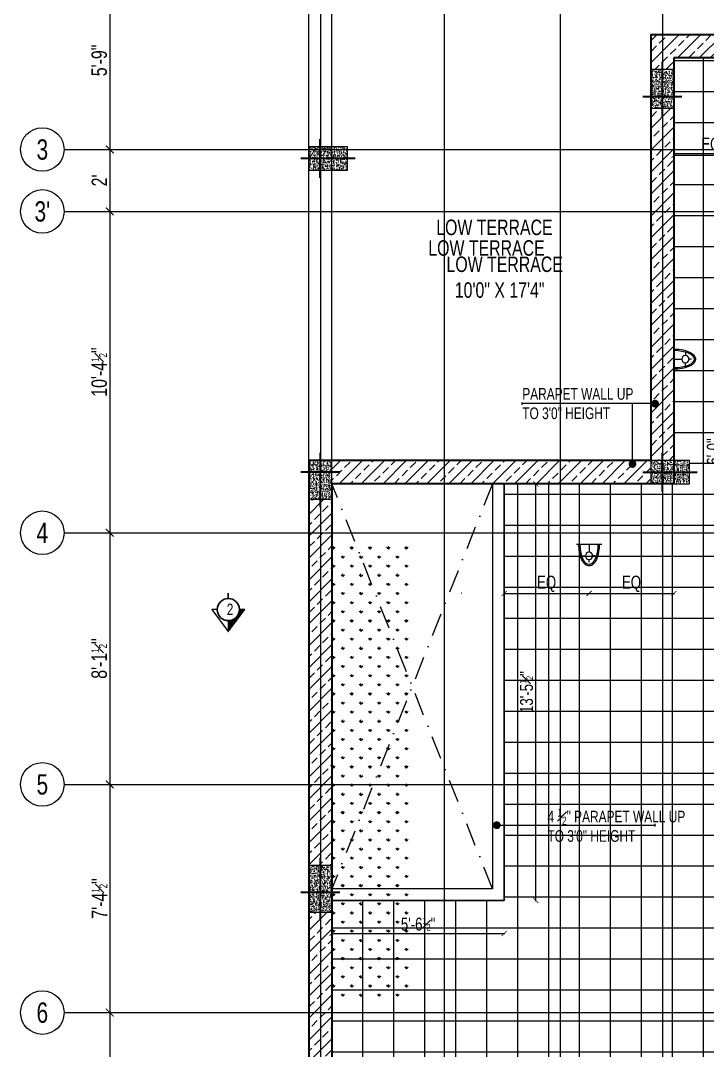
# Model space of a CAD drawing. Header units: inches. Extents: x 3365147 to 3374664, y 1380917 to 1384908.
# Drawn here: x 3371590.1 to 3371856.3, y 1381661.7 to 1382060.6 of the extents above; entities that cross this region are included whole.
import ezdxf
from ezdxf.enums import TextEntityAlignment as Align

# ---------------------------------------------------------------- set-up
doc = ezdxf.new("R2010")
doc.units = ezdxf.units.IN
doc.header["$LTSCALE"] = 18
doc.header["$MEASUREMENT"] = 0
doc.header["$PDSIZE"] = -1
for name, pattern in [('CENTER', [50.79999999999998, 31.75, -6.349999999999998, 6.349999999999998, -6.349999999999998]), ('CONTINOUS', [0]), ('DASHDOT', [1, 0.5, -0.25, 0, -0.25])]:
    doc.linetypes.add(name, pattern=pattern)
for name, color, linetype, lineweight in [('COLUMN-00 _BC', 1, 'Continuous', 20), ('COLUMN-00 CENTER LINE_BC', 5, 'Continuous', 30), ('COLUMN-00 HATCH_BC', 4, 'Continuous', 9), ('COLUMN-GRID LINE DIM__BC', 3, 'Continuous', 15), ('DETAIL-SECTION ARROW HATCH_BC', 252, 'CONTINOUS', 5), ('DETAIL-SECTION ARROW_BC', 1, 'CONTINOUS', 18), ('DETAIL-SECTION-00_BC', 2, 'DASHDOT', 25), ('DIM-03_BC', 1, 'Continuous', 9), ('ELECTRICAL-DIM_BC', 20, 'Continuous', 9), ('ELECTRICAL-WALL-POINTS-00_BC', 20, 'Continuous', 20), ('ELECTRICAL-WALL-POINTS-01_BC', 136, 'Continuous', 9), ('ELECTRICAL-WALL-POINTS-02_BC', 21, 'Continuous', 5), ('GRID LINE-00_BC', 9, 'CENTER', 9), ('GRID LINE-TEXT BORDER_BC', 4, 'CONTINOUS', 15), ('GRID LINE-TEXT_BC', 2, 'CONTINOUS', 15), ('INTERIOR-FLOORING TILE-04_BC', 199, 'Continuous', 13), ('LANDSCAPE HATCH_BC', 96, 'Continuous', 5), ('ROOF-SLAB CUTOUT_BC', 4, 'DASHDOT', 9), ('SCHEME ROOM SIZE TEXT_BC', 2, 'Continuous', 18), ('SCHEME ROOM TEXT_BC', 2, 'Continuous', 25), ('TEXT-00_ROOM_BC', 232, 'Continuous', 25), ('TEXT-02 _BC', 3, 'CONTINOUS', 18), ('TEXT-02_ARROW_BC', 4, 'Continuous', 13), ('WALL-00_BC', 7, 'Continuous', 30), ('WALL-06_BC', 9, 'Continuous', 9), ('WALL-PARAPET HATCH_BC', 4, 'Continuous', 5)]:
    doc.layers.add(name, color=color, linetype=linetype, lineweight=lineweight)
doc.styles.add('BC-WALL_DIM', font='swisscl.ttf')
doc.styles.add('DIM_BC', font='swisscl.ttf')
doc.styles.add('WD Room text', font='swisscl.ttf')
doc.dimstyles.new('BC-WALL_DIM-02', dxfattribs={"dimtxt": 4, "dimasz": 2, "dimexe": 4.5, "dimexo": 0, "dimgap": 1, "dimtad": 1, "dimdec": 4, "dimzin": 3, "dimdsep": 46, "dimlunit": 4, "dimtxsty": 'BC-WALL_DIM', "dimblk": 'ARCHTICK', "dimcen": 0.0625, "dimdle": 0.25, "dimse1": 1, "dimse2": 1, "dimclrd": 7, "dimclre": 4, "dimclrt": 256, "dimadec": 0, "dimazin": 0, "dimtfac": 0.5, "dimtdec": 4, "dimtix": 1, "dimtofl": 0, "dimtmove": 2, "dimatfit": 2, "dimfxl": 0, "dimfrac": 1, "dimtolj": 1, "dimtzin": 1, "dimlwd": -1, "dimarcsym": 0})
doc.dimstyles.new('DIM_BC', dxfattribs={"dimtxt": 4, "dimasz": 2, "dimexe": 4.5, "dimexo": 0, "dimgap": 1, "dimtad": 1, "dimdec": 4, "dimzin": 3, "dimdsep": 46, "dimlunit": 4, "dimtxsty": 'DIM_BC', "dimblk": 'ARCHTICK', "dimcen": 0.0625, "dimdle": 0.25, "dimse1": 1, "dimse2": 1, "dimclrd": 7, "dimclre": 4, "dimclrt": 256, "dimadec": 0, "dimazin": 0, "dimtfac": 0.5, "dimtdec": 4, "dimtix": 1, "dimtofl": 0, "dimtmove": 2, "dimatfit": 2, "dimfxl": 0, "dimfrac": 1, "dimtolj": 1, "dimtzin": 1, "dimlwd": -1, "dimarcsym": 0})
doc.dimstyles.new('WALL DIM-02_BC', dxfattribs={"dimtxt": 4, "dimasz": 2, "dimexe": 4.5, "dimexo": 0, "dimgap": 1, "dimtad": 1, "dimdec": 1, "dimzin": 0, "dimdsep": 46, "dimlunit": 4, "dimtxsty": 'BC-WALL_DIM', "dimblk": 'ARCHTICK', "dimcen": 0.0625, "dimdle": 0.25, "dimse1": 1, "dimse2": 1, "dimclrd": 7, "dimclre": 4, "dimclrt": 256, "dimadec": 0, "dimazin": 0, "dimtfac": 0.5, "dimtdec": 1, "dimtix": 1, "dimtofl": 0, "dimtmove": 2, "dimatfit": 2, "dimfxl": 0, "dimfrac": 1, "dimtolj": 1, "dimtzin": 1, "dimlwd": -1, "dimarcsym": 0})
pattern_1 = [(45, (0, 0), (-4.242640687119286, 4.242640687119286), []), (45, (4.24264068, 0), (-4.242640687119286, 4.242640687119286), [3, -1.5])]

# ---------------------------------------------------------------- blocks, each defined once
blk = doc.blocks.new('ARCHTICK')
at = {"color": 0, "const_width": 0.15}
blk.add_lwpolyline([(-0.5, -0.5), (0.5, 0.5)], dxfattribs=at)
blk = doc.blocks.new('*D1361')
at = {"layer": 'COLUMN-GRID LINE DIM__BC', "color": 7, "transparency": 16777216}
blk.add_line((3371624.654938516, 1382079.95281313), (3371624.654938516, 1382010.451190058), dxfattribs=at)
at = {"layer": 'Defpoints', "color": 0, "transparency": 16777216}
for p in [(3371644.294805391, 1382079.70281313), (3371624.654938516, 1382010.701190058), (3371644.294805391, 1382010.701190058)]:
    blk.add_point(p, dxfattribs=at)
at = {"layer": 'COLUMN-GRID LINE DIM__BC', "color": 7, "transparency": 16777216, "xscale": 3, "yscale": 3, "zscale": 3}
for p, rotation in [((3371624.654938516, 1382079.70281313), 90), ((3371624.654938516, 1382010.701190058), 270)]:
    blk.add_blockref('ARCHTICK', p, dxfattribs=dict(at, rotation=rotation))
at = {"layer": 'COLUMN-GRID LINE DIM__BC', "transparency": 16777216, "insert": (3371620.582199328, 1382045.202001593), "char_height": 6, "attachment_point": 5, "rotation": 90, "style": 'BC-WALL_DIM'}
blk.add_mtext('\\A1;5\'-9"', dxfattribs=at)
blk = doc.blocks.new('_ArchTick')
at = {"color": 0, "linetype": 'ByBlock', "const_width": 0.15}
blk.add_lwpolyline([(-0.5, -0.5), (0.5, 0.5)], dxfattribs=at)
blk = doc.blocks.new('*D1362')
at = {"layer": 'COLUMN-GRID LINE DIM__BC', "color": 7, "transparency": 16777216}
blk.add_line((3371624.654938514, 1381986.962771016), (3371624.654938514, 1381861.976398402), dxfattribs=at)
at = {"layer": 'Defpoints', "color": 0, "transparency": 16777216}
for p in [(3371644.294805391, 1381986.712771016), (3371624.654938514, 1381862.226398402), (3371644.294805391, 1381862.226398402)]:
    blk.add_point(p, dxfattribs=at)
at = {"layer": 'COLUMN-GRID LINE DIM__BC', "color": 7, "transparency": 16777216, "xscale": 3, "yscale": 3, "zscale": 3}
for p, rotation in [((3371624.654938514, 1381986.712771016), 90), ((3371624.654938514, 1381862.226398402), 270)]:
    blk.add_blockref('ARCHTICK', p, dxfattribs=dict(at, rotation=rotation))
at = {"layer": 'COLUMN-GRID LINE DIM__BC', "transparency": 16777216, "insert": (3371620.582199326, 1381924.469584707), "char_height": 6, "attachment_point": 5, "rotation": 90, "style": 'BC-WALL_DIM'}
blk.add_mtext('\\A1;10\'-4{\\H0.5x;\\S1#2;}"', dxfattribs=at)
blk = doc.blocks.new('*D1363')
at = {"layer": 'COLUMN-GRID LINE DIM__BC', "color": 7, "transparency": 16777216}
blk.add_line((3371624.654938514, 1381862.476398402), (3371624.654938514, 1381764.496628383), dxfattribs=at)
at = {"layer": 'Defpoints', "color": 0, "transparency": 16777216}
for p in [(3371644.294805391, 1381862.226398402), (3371624.654938514, 1381764.746628383), (3371644.294805391, 1381764.746628383)]:
    blk.add_point(p, dxfattribs=at)
at = {"layer": 'COLUMN-GRID LINE DIM__BC', "color": 7, "transparency": 16777216, "xscale": 3, "yscale": 3, "zscale": 3}
for p, rotation in [((3371624.654938514, 1381862.226398402), 90), ((3371624.654938514, 1381764.746628383), 270)]:
    blk.add_blockref('ARCHTICK', p, dxfattribs=dict(at, rotation=rotation))
at = {"layer": 'COLUMN-GRID LINE DIM__BC', "transparency": 16777216, "insert": (3371620.582199326, 1381813.486513391), "char_height": 6, "attachment_point": 5, "rotation": 90, "style": 'BC-WALL_DIM'}
blk.add_mtext('\\A1;8\'-1{\\H0.5x;\\S1#2;}"', dxfattribs=at)
blk = doc.blocks.new('*D1364')
at = {"layer": 'COLUMN-GRID LINE DIM__BC', "color": 7, "transparency": 16777216}
blk.add_line((3371624.654938512, 1381764.996628383), (3371624.654938512, 1381676.076190056), dxfattribs=at)
at = {"layer": 'Defpoints', "color": 0, "transparency": 16777216}
for p in [(3371654.88832574, 1381764.746628383), (3371624.654938512, 1381676.326190056), (3371654.88832574, 1381676.326190056)]:
    blk.add_point(p, dxfattribs=at)
at = {"layer": 'COLUMN-GRID LINE DIM__BC', "color": 7, "transparency": 16777216, "xscale": 3, "yscale": 3, "zscale": 3}
for p, rotation in [((3371624.654938512, 1381764.746628383), 90), ((3371624.654938512, 1381676.326190056), 270)]:
    blk.add_blockref('ARCHTICK', p, dxfattribs=dict(at, rotation=rotation))
at = {"layer": 'COLUMN-GRID LINE DIM__BC', "transparency": 16777216, "insert": (3371620.654938512, 1381720.536409219), "char_height": 6, "attachment_point": 5, "rotation": 90, "style": 'BC-WALL_DIM'}
blk.add_mtext('\\A1;7\'-4{\\H0.5x;\\S1#2;}"', dxfattribs=at)
blk = doc.blocks.new('*D1365')
at = {"layer": 'COLUMN-GRID LINE DIM__BC', "color": 7, "transparency": 16777216}
blk.add_line((3371624.654938514, 1381676.576190056), (3371624.654938514, 1381510.912605471), dxfattribs=at)
at = {"layer": 'Defpoints', "color": 0, "transparency": 16777216}
for p in [(3371654.88832574, 1381676.326190056), (3371624.654938514, 1381511.162605471), (3371654.88832574, 1381511.162605471)]:
    blk.add_point(p, dxfattribs=at)
at = {"layer": 'COLUMN-GRID LINE DIM__BC', "color": 7, "transparency": 16777216, "xscale": 3, "yscale": 3, "zscale": 3}
for p, rotation in [((3371624.654938514, 1381676.326190056), 90), ((3371624.654938514, 1381511.162605471), 270)]:
    blk.add_blockref('ARCHTICK', p, dxfattribs=dict(at, rotation=rotation))
at = {"layer": 'COLUMN-GRID LINE DIM__BC', "transparency": 16777216, "insert": (3371620.582199326, 1381593.744397762), "char_height": 6, "attachment_point": 5, "rotation": 90, "style": 'BC-WALL_DIM'}
blk.add_mtext('\\A1;13\'-9"', dxfattribs=at)
blk = doc.blocks.new('*U466')
at = {"linetype": 'CENTER', "ltscale": 0.1}
blk.add_line((1.110223024625157e-16, 0), (10.51656835569302, 0), dxfattribs=at)
at = {"linetype": 'Continuous', "const_width": 0.015}
blk.add_lwpolyline([(10.51648265753447, 5.724587470723463e-17, 1), (10.57306848771253, 5.724587470723463e-17, 1)], format="xyb", close=True, dxfattribs=at)
at = {"layer": 'GRID LINE-TEXT BORDER_BC'}
blk.add_circle((-0.2141686873997627, 0), 0.2141686873997422, dxfattribs=at)
at = {"layer": 'GRID LINE-TEXT_BC', "style": 'DIM_BC'}
blk.add_attdef('AA', text='', height=0.2, dxfattribs=at).set_placement((-0.2141686873997627, 0), align=Align.MIDDLE_CENTER)
blk = doc.blocks.new('*U461')
at = {"linetype": 'CENTER', "ltscale": 0.1}
blk.add_line((1.110223024625157e-16, 0), (10.51656835569302, 0), dxfattribs=at)
at = {"linetype": 'Continuous', "const_width": 0.015}
blk.add_lwpolyline([(10.51648265753448, 5.724587470723463e-17, 1), (10.57306848771253, 5.724587470723463e-17, 1)], format="xyb", close=True, dxfattribs=at)
at = {"layer": 'GRID LINE-TEXT BORDER_BC'}
blk.add_circle((-0.2141686873997627, 0), 0.2141686873997422, dxfattribs=at)
at = {"layer": 'GRID LINE-TEXT_BC', "style": 'DIM_BC'}
blk.add_attdef('AA', text='', height=0.2, dxfattribs=at).set_placement((-0.2141686873997627, 0), align=Align.MIDDLE_CENTER)
blk = doc.blocks.new('*U456')
at = {"linetype": 'CENTER', "ltscale": 0.1}
blk.add_line((1.110223024625157e-16, 0), (10.51656835569302, 0), dxfattribs=at)
at = {"linetype": 'Continuous', "const_width": 0.015}
blk.add_lwpolyline([(10.51648265753448, 5.724587470723463e-17, 1), (10.57306848771253, 5.724587470723463e-17, 1)], format="xyb", close=True, dxfattribs=at)
at = {"layer": 'GRID LINE-TEXT BORDER_BC'}
blk.add_circle((-0.2141686873997627, 0), 0.2141686873997422, dxfattribs=at)
at = {"layer": 'GRID LINE-TEXT_BC', "style": 'DIM_BC'}
blk.add_attdef('AA', text='', height=0.2, dxfattribs=at).set_placement((-0.2141686873997627, 0), align=Align.MIDDLE_CENTER)
blk = doc.blocks.new('*U451')
at = {"linetype": 'CENTER', "ltscale": 0.1}
blk.add_line((1.110223024625157e-16, 0), (10.51656835569302, 0), dxfattribs=at)
at = {"linetype": 'Continuous', "const_width": 0.015}
blk.add_lwpolyline([(10.51648265753448, 5.724587470723463e-17, 1), (10.57306848771253, 5.724587470723463e-17, 1)], format="xyb", close=True, dxfattribs=at)
at = {"layer": 'GRID LINE-TEXT BORDER_BC'}
blk.add_circle((-0.2141686873997627, 0), 0.2141686873997422, dxfattribs=at)
at = {"layer": 'GRID LINE-TEXT_BC', "style": 'DIM_BC'}
blk.add_attdef('AA', text='', height=0.2, dxfattribs=at).set_placement((-0.2141686873997627, 0), align=Align.MIDDLE_CENTER)
blk = doc.blocks.new('*U436')
at = {"linetype": 'CENTER', "ltscale": 0.1}
blk.add_line((1.110223024625157e-16, 0), (25.47780267974587, 0), dxfattribs=at)
at = {"layer": 'GRID LINE-TEXT_BC', "style": 'DIM_BC'}
blk.add_attdef('AA', text='', height=0.2, rotation=90.0000000000445, dxfattribs=at).set_placement((-0.2141686873997627, 0), align=Align.MIDDLE_CENTER)
blk = doc.blocks.new('*U623')
at = {"linetype": 'CENTER', "ltscale": 0.1}
blk.add_line((1.110223024625157e-16, 0), (25.47780267974587, 0), dxfattribs=at)
at = {"layer": 'GRID LINE-TEXT_BC', "style": 'DIM_BC'}
blk.add_attdef('AA', text='', height=0.2, rotation=90.0000000000445, dxfattribs=at).set_placement((-0.2141686873997627, 0), align=Align.MIDDLE_CENTER)
blk = doc.blocks.new('*U618')
at = {"linetype": 'CENTER', "ltscale": 0.1}
blk.add_line((1.110223024625157e-16, 0), (25.47780267974587, 0), dxfattribs=at)
at = {"layer": 'GRID LINE-TEXT_BC', "style": 'DIM_BC'}
blk.add_attdef('AA', text='', height=0.2, rotation=90.0000000000445, dxfattribs=at).set_placement((-0.2141686873997627, 0), align=Align.MIDDLE_CENTER)
blk = doc.blocks.new('*U613')
at = {"linetype": 'CENTER', "ltscale": 0.1}
blk.add_line((1.110223024625157e-16, 0), (25.47780267974587, 0), dxfattribs=at)
at = {"layer": 'GRID LINE-TEXT_BC', "style": 'DIM_BC'}
blk.add_attdef('AA', text='', height=0.2, rotation=90.0000000000445, dxfattribs=at).set_placement((-0.2141686873997627, 0), align=Align.MIDDLE_CENTER)
blk = doc.blocks.new('*U628')
at = {"linetype": 'CENTER', "ltscale": 0.1}
blk.add_line((1.110223024625157e-16, 0), (10.51656835569302, 0), dxfattribs=at)
at = {"linetype": 'Continuous', "const_width": 0.015}
blk.add_lwpolyline([(10.51648265753448, 5.724587470723463e-17, 1), (10.57306848771253, 5.724587470723463e-17, 1)], format="xyb", close=True, dxfattribs=at)
at = {"layer": 'GRID LINE-TEXT BORDER_BC'}
blk.add_circle((-0.2141686873997627, 0), 0.2141686873997422, dxfattribs=at)
at = {"layer": 'GRID LINE-TEXT_BC', "style": 'DIM_BC'}
blk.add_attdef('AA', text='', height=0.2, dxfattribs=at).set_placement((-0.2141686873997627, 0), align=Align.MIDDLE_CENTER)
blk = doc.blocks.new('*D1368')
at = {"layer": 'COLUMN-GRID LINE DIM__BC', "color": 7, "transparency": 16777216}
blk.add_line((3371624.65493852, 1382010.951190058), (3371624.65493852, 1381986.462771015), dxfattribs=at)
at = {"layer": 'Defpoints', "color": 0, "transparency": 16777216}
for p in [(3371655.771684153, 1382010.701190058), (3371624.65493852, 1381986.712771015), (3371655.771684153, 1381986.712771015)]:
    blk.add_point(p, dxfattribs=at)
at = {"layer": 'COLUMN-GRID LINE DIM__BC', "color": 7, "transparency": 16777216, "xscale": 3, "yscale": 3, "zscale": 3}
for p, rotation in [((3371624.65493852, 1382010.701190058), 90), ((3371624.65493852, 1381986.712771015), 270)]:
    blk.add_blockref('ARCHTICK', p, dxfattribs=dict(at, rotation=rotation))
at = {"layer": 'COLUMN-GRID LINE DIM__BC', "transparency": 16777216, "insert": (3371620.643142975, 1381998.706980536), "char_height": 6, "attachment_point": 5, "rotation": 90, "style": 'BC-WALL_DIM'}
blk.add_mtext("\\A1;2'", dxfattribs=at)
blk = doc.blocks.new('EW-COMPOUND WALL LIGHT_BC')
blk.add_line((9.112710586123285e-13, 0), (-4.529709940470639e-13, 3.023274702813069))
at = {"ltscale": 20}
blk.add_line((4.927180831857994, -2.282618538629322e-13), (-4.927180831858051, -2.273736754432321e-13), dxfattribs=at)
blk.add_circle((-5.666578317686799e-13, 4.42327470281316), 1.39999999999998)
blk.add_open_spline([(3.919422597587028, -4.934149027150708e-16), (3.919422597587028, 0.6384450161248356), (3.886240571498452, 1.276851265010431), (3.69707317533407, 3.068895585618411), (3.45808804819693, 4.178167057647556), (2.780900254802433, 6.080079498354417), (2.346086102663083, 6.873572735011075), (1.540509031184819, 7.740001427009764), (1.235011323623786, 7.977291703959489), (0.5693319713623007, 8.291135297106669), (0.20740182438945, 8.364119354598778), (-0.5091560258747351, 8.30978772698749), (-0.8580905588945245, 8.184296171254129), (-1.493464031663648, 7.782828061402194), (-1.782766559546293, 7.508424804293635), (-2.308911236789998, 6.842002567723537), (-2.54619495492778, 6.449110309078345), (-3.161279140388435, 5.160337164038982), (-3.470162470466756, 4.12922174549638), (-3.833694994223807, 2.046450713189454), (-3.919422597587028, 1.023430174657857), (-3.919422597587028, 1.480244708145212e-15)], degree=3, knots=[1.570796326794897, 1.570796326794897, 1.570796326794897, 1.570796326794897, 1.808479811528694, 1.808479811528694, 2.255914330366457, 2.255914330366457, 2.70334884920422, 2.70334884920422, 2.93898368553105, 2.93898368553105, 3.174618521857881, 3.174618521857881, 3.410253358184711, 3.410253358184711, 3.645888194511541, 3.645888194511541, 3.881523030838371, 3.881523030838371, 4.331381306817332, 4.331381306817332, 4.71238898038469, 4.71238898038469, 4.71238898038469, 4.71238898038469])
at = {"layer": 'ELECTRICAL-WALL-POINTS-01_BC'}
for p, q in [((-2.407758234271567, 4.423274702812705), (-1.400000000000544, 4.42327470281316)), ((1.77635683940025e-15, 6.831032937084274), (-4.529709940470639e-13, 5.823274702813251)), ((2.40775823427032, 4.423274702812703), (1.399999999999411, 4.423274702813158))]:
    blk.add_line(p, q, dxfattribs=at)
at = {"layer": 'ELECTRICAL-WALL-POINTS-02_BC'}
blk.add_ellipse((0, 0), major_axis=(0, -7.838791171355297), ratio=0.4357232391816585, start_param=1.570796326794897, end_param=4.71238898038469, dxfattribs=at)
blk = doc.blocks.new('*D1431')
at = {"layer": 'Defpoints', "color": 0, "transparency": 16777216}
for p in [(3371777.508664668, 1381857.702740583), (3371810.4158863, 1381857.702740583), (3371810.4158863, 1381838.708739595)]:
    blk.add_point(p, dxfattribs=at)
at = {"layer": 'ELECTRICAL-DIM_BC', "color": 7, "transparency": 16777216}
blk.add_line((3371777.258664668, 1381838.708739595), (3371810.6658863, 1381838.708739595), dxfattribs=at)
at = {"layer": 'ELECTRICAL-DIM_BC', "color": 7, "transparency": 16777216, "xscale": 2, "yscale": 2, "zscale": 2, "rotation": 180}
blk.add_blockref('ARCHTICK', (3371777.508664668, 1381838.708739595), dxfattribs=at)
at = {"layer": 'ELECTRICAL-DIM_BC', "color": 7, "transparency": 16777216, "xscale": 2, "yscale": 2, "zscale": 2}
blk.add_blockref('ARCHTICK', (3371810.4158863, 1381838.708739595), dxfattribs=at)
at = {"layer": 'ELECTRICAL-DIM_BC', "transparency": 16777216, "insert": (3371793.962275484, 1381842.408608533), "char_height": 5, "attachment_point": 5, "style": 'BC-WALL_DIM'}
blk.add_mtext('\\A1;EQ', dxfattribs=at)
blk = doc.blocks.new('*D1432')
at = {"layer": 'Defpoints', "color": 0, "transparency": 16777216}
for p in [(3371810.4158863, 1381857.702740583), (3371843.323107932, 1381857.702740582), (3371843.323107932, 1381838.708739594)]:
    blk.add_point(p, dxfattribs=at)
at = {"layer": 'ELECTRICAL-DIM_BC', "color": 7, "transparency": 16777216}
blk.add_line((3371810.1658863, 1381838.708739594), (3371843.573107932, 1381838.708739594), dxfattribs=at)
at = {"layer": 'ELECTRICAL-DIM_BC', "color": 7, "transparency": 16777216, "xscale": 2, "yscale": 2, "zscale": 2, "rotation": 180}
blk.add_blockref('ARCHTICK', (3371810.4158863, 1381838.708739594), dxfattribs=at)
at = {"layer": 'ELECTRICAL-DIM_BC', "color": 7, "transparency": 16777216, "xscale": 2, "yscale": 2, "zscale": 2}
blk.add_blockref('ARCHTICK', (3371843.323107932, 1381838.708739594), dxfattribs=at)
at = {"layer": 'ELECTRICAL-DIM_BC', "transparency": 16777216, "insert": (3371826.869497116, 1381842.408608532), "char_height": 5, "attachment_point": 5, "style": 'BC-WALL_DIM'}
blk.add_mtext('\\A1;EQ', dxfattribs=at)
blk = doc.blocks.new('*D1433')
at = {"layer": 'Defpoints', "color": 0, "transparency": 16777216}
for p in [(3371843.323107934, 1381929.702740582), (3371862.158601212, 1381929.702740582), (3371854.450088023, 1381857.702740582)]:
    blk.add_point(p, dxfattribs=at)
at = {"layer": 'ELECTRICAL-DIM_BC', "color": 7, "transparency": 16777216}
blk.add_line((3371862.158601212, 1381857.452740582), (3371862.158601212, 1381929.952740582), dxfattribs=at)
at = {"layer": 'ELECTRICAL-DIM_BC', "color": 7, "transparency": 16777216, "xscale": 2, "yscale": 2, "zscale": 2}
for p, rotation in [((3371862.158601212, 1381929.702740582), 90), ((3371862.158601212, 1381857.702740582), 270)]:
    blk.add_blockref('ARCHTICK', p, dxfattribs=dict(at, rotation=rotation))
at = {"layer": 'ELECTRICAL-DIM_BC', "transparency": 16777216, "insert": (3371858.597985222, 1381893.702740581), "char_height": 5, "attachment_point": 5, "rotation": 90, "style": 'BC-WALL_DIM'}
blk.add_mtext('\\A1;6\'-0"', dxfattribs=at)
blk = doc.blocks.new('*D1434')
at = {"layer": 'Defpoints', "color": 0, "transparency": 16777216}
for p in [(3371843.323107929, 1382025.702740584), (3371871.915886306, 1382025.702740584), (3371871.915886306, 1382008.438903626)]:
    blk.add_point(p, dxfattribs=at)
at = {"layer": 'ELECTRICAL-DIM_BC', "color": 7, "transparency": 16777216}
blk.add_line((3371843.073107929, 1382008.438903626), (3371872.165886306, 1382008.438903626), dxfattribs=at)
at = {"layer": 'ELECTRICAL-DIM_BC', "color": 7, "transparency": 16777216, "xscale": 2, "yscale": 2, "zscale": 2, "rotation": 180}
blk.add_blockref('ARCHTICK', (3371843.323107929, 1382008.438903626), dxfattribs=at)
at = {"layer": 'ELECTRICAL-DIM_BC', "color": 7, "transparency": 16777216, "xscale": 2, "yscale": 2, "zscale": 2}
blk.add_blockref('ARCHTICK', (3371871.915886306, 1382008.438903626), dxfattribs=at)
at = {"layer": 'ELECTRICAL-DIM_BC', "transparency": 16777216, "insert": (3371857.619497118, 1382012.138772564), "char_height": 5, "attachment_point": 5, "style": 'BC-WALL_DIM'}
blk.add_mtext('\\A1;EQ', dxfattribs=at)
blk = doc.blocks.new('*U2127')
at = {"layer": 'DETAIL-SECTION ARROW HATCH_BC', "linetype": 'Continuous', "transparency": 33554687}
h = blk.add_hatch(dxfattribs=at)
h.set_pattern_fill('ANSI31', color=256, scale=0.06451599999999999, style=0)
h.set_pattern_definition([(45, (17.7127543672882, -8.431632918223361), (-0.0057024626368789, 0.0057024626368789), [])])
h.paths.add_polyline_path([(-0.2903219999990937, 0.2870960000056698), (-0.1935479999999073, 0.2870960000056698, -0.4142135623730951), (0, 0.4806440000321801), (0, 0.6741920000113396)])
h = blk.add_hatch(dxfattribs=at)
h.set_pattern_fill('ANSI31', color=256, scale=0.06451599999999999, style=0)
h.set_pattern_definition([(45, (35.29468839532355, -8.431632918223361), (-0.0057024626368789, 0.0057024626368789), [])])
h.paths.add_polyline_path([(17.29161202803636, 0.2870960000056698), (17.38838602803549, 0.2870960000056698, -0.4142135623730951), (17.58193402803535, 0.4806440000321801), (17.58193402803535, 0.6741920000113396)])
at = {"linetype": 'Continuous', "transparency": 33554687}
for p, q in [((0, 0.0935479999791597), (0, 0)), ((17.58193402803535, 0), (17.58193402803535, 0.0935479999791597))]:
    blk.add_line(p, q, dxfattribs=at)
at = {"transparency": 33554687}
blk.add_line((0, 0), (17.58193402803535, 0), dxfattribs=at)
at = {"linetype": 'CONTINOUS', "transparency": 33554687}
for centre in [(0, 0.2870960000056698), (17.58193402803535, 0.2870960000056698)]:
    blk.add_circle(centre, 0.193548, dxfattribs=at)
at = {"layer": 'DETAIL-SECTION ARROW_BC', "transparency": 33554687}
for p, q in [((0, 0.4806440000321801), (0, 0.6741920000113396)), ((17.58193402803535, 0.4806440000321801), (17.58193402803535, 0.6741920000113396))]:
    blk.add_line(p, q, dxfattribs=at)
for points in [[(0.1935479999991685, 0.2870960000056698), (0.2903219999990938, 0.2870960000056698), (0, 0.6741920000113396), (-0.2903219999990937, 0.2870960000056698), (-0.1935479999999073, 0.2870960000056698)], [(17.77548202803451, 0.2870960000056698), (17.87225602803444, 0.2870960000056698), (17.58193402803535, 0.6741920000113396), (17.29161202803625, 0.2870960000056698), (17.38838602803549, 0.2870960000056698)]]:
    blk.add_lwpolyline(points, dxfattribs=at)
at = {"linetype": 'CONTINOUS', "transparency": 33554687, "style": 'DIM_BC'}
for tag, height, rotation, p in [('1', 0.2000000000000001, 179.9999999999617, (-0.03053735255570315, 0.2840815832298055)), ('2', 0.2, 179.9999999999793, (17.5820650896343, 0.2878823695993774))]:
    blk.add_attdef(tag, text='', height=height, rotation=rotation, dxfattribs=at).set_placement(p, align=Align.MIDDLE_CENTER)
blk = doc.blocks.new('*U256')
at = {"layer": 'COLUMN-00 HATCH_BC'}
h = blk.add_hatch(dxfattribs=at)
h.set_pattern_fill('AR-CONC', color=256, scale=0.25)
h.set_pattern_definition([(49.99999999999999, (-2.022516174962789e-10, -3.000000001455191), (1.793150456501884, -0.1568803374564878), [0.1875, -2.0625]), (355, (-2.022516174962789e-10, -3.000000001455191), (-0.3468783340325, 1.88048033425003), [0.15, -1.65]), (100.45144446, (0.1494292022977484, -3.013073361455191), (1.44627211681778, 1.723599977421574), [0.15935048, -1.75285528]), (46.18420000000001, (-2.022516174962789e-10, -2.500000001455191), (2.668103326678931, -0.4137982019826913), [0.28125, -3.09375]), (96.63563548999993, (0.2223418622977484, -2.53448326895519), (2.336654864185571, 2.435296501936376), [0.239025855, -2.629284399999999]), (351.1841639899999, (-2.022516174962789e-10, -2.500000001455191), (2.336654862636933, 2.435296500674975), [0.225, -2.4750000025]), (21, (0.2499999997977484, -2.625000001455191), (1.492267630296154, -1.006547226663347), [0.1875, -2.0625]), (326.0000000000001, (0.2499999997977484, -2.625000001455191), (0.6082883298039543, 1.812875112617133), [0.15, -1.65]), (71.45144474, (0.3743556347977484, -2.708878936455191), (2.100555941824928, 0.8063278820158846), [0.159350475, -1.75285528]), (37.50000000000001, (-2.022516174962789e-10, -3.000000001455191), (0.03039963829322667, 0.8322346345782787), [0, -1.63, 0, -1.675, 0, -1.65625]), (7.499999999999999, (-2.022516174962789e-10, -3.000000001455191), (0.6576738436053715, 0.9860292797059006), [0, -0.955, 0, -1.5925, 0, -0.63125]), (327.5, (-0.5575000002022517, -3.000000001455191), (1.334556090431023, -0.0563871793359495), [0, -0.625, 0, -1.95, 0, -2.5875]), (317.5, (-0.8075000002022517, -3.000000001455191), (1.457965423355966, 0.2502624558307941), [0, -0.8125, 0, -1.295, 0, -1.8375])])
h.paths.add_polyline_path([(-4.500000000110846, -10.50000000079308), (4.499999999889154, -10.5000000008331), (4.499999999908594, 7.499999999337889), (-4.500000000091406, 7.499999999377907)])
blk.add_lwpolyline([(-4.500000000110846, -10.50000000079308), (4.499999999889154, -10.5000000008331), (4.499999999908594, 7.499999999337889), (-4.500000000091406, 7.499999999377907)], close=True)
at = {"layer": 'COLUMN-00 CENTER LINE_BC'}
for p, q in [((-1.108460333733376e-10, -13.50000000077489), (-9.140558412294133e-11, 10.4999999993961)), ((-7.5, -1.818989403545856e-11), (7.5, -5.820766091346741e-11))]:
    blk.add_line(p, q, dxfattribs=at)
blk = doc.blocks.new('*U478')
at = {"layer": 'COLUMN-00 HATCH_BC'}
h = blk.add_hatch(dxfattribs=at)
h.set_pattern_fill('AR-CONC', color=256, scale=0.25)
h.set_pattern_definition([(49.99999999999999, (0.01524972127083284, -5.980682709312531), (1.793150456501884, -0.1568803374564878), [0.1875, -2.0625]), (355, (0.01524972127083284, -5.980682709312531), (-0.3468783340325, 1.88048033425003), [0.15, -1.65]), (100.45144446, (0.1646789237708329, -5.993756069312531), (1.44627211681778, 1.723599977421574), [0.15935048, -1.75285528]), (46.18420000000002, (0.01524972127083284, -5.480682709312531), (2.668103326678931, -0.4137982019826913), [0.2812499999999998, -3.093749999999998]), (96.63563548999993, (0.2375915837708329, -5.515165976812531), (2.336654864185571, 2.435296501936376), [0.239025855, -2.629284399999999]), (351.1841639899999, (0.01524972127083284, -5.480682709312531), (2.336654862636933, 2.435296500674975), [0.225, -2.4750000025]), (21, (0.2652497212708329, -5.605682709312531), (1.492267630296154, -1.006547226663347), [0.1875, -2.0625]), (326.0000000000001, (0.2652497212708329, -5.605682709312531), (0.6082883298039543, 1.812875112617133), [0.15, -1.65]), (71.45144474, (0.3896053562708328, -5.689561644312532), (2.100555941824928, 0.8063278820158846), [0.159350475, -1.75285528]), (37.50000000000001, (0.01524972127083284, -5.980682709312531), (0.03039963829322667, 0.8322346345782787), [0, -1.63, 0, -1.675, 0, -1.65625]), (7.499999999999999, (0.01524972127083284, -5.980682709312531), (0.6576738436053715, 0.9860292797059006), [0, -0.955, 0, -1.5925, 0, -0.63125]), (327.5, (-0.5422502787291672, -5.980682709312531), (1.334556090431023, -0.0563871793359495), [0, -0.625, 0, -1.95, 0, -2.5875]), (317.5, (-0.7922502787291672, -5.980682709312531), (1.457965423355966, 0.2502624558307941), [0, -0.8125, 0, -1.295, 0, -1.8375])])
h.paths.add_polyline_path([(-4.484748618788104, -10.49034135472175), (4.515251381211896, -10.49034135476177), (4.499998340058936, 4.509658645409218), (-4.500001659941064, 4.509658645449236)])
blk.add_lwpolyline([(-4.484748618788104, -10.49034135472175), (4.515251381211896, -10.49034135476177), (4.499998340058936, 4.509658645409218), (-4.500001659941064, 4.509658645449236)], close=True)
at = {"layer": 'COLUMN-00 CENTER LINE_BC'}
for p, q in [((0.01525138121189607, -13.49034135470356), (-1.659941063229992e-06, 7.509658645467426)), ((-7.5, -1.818989403545856e-11), (7.5, -5.820766091346741e-11))]:
    blk.add_line(p, q, dxfattribs=at)
blk = doc.blocks.new('*U477')
at = {"layer": 'COLUMN-00 HATCH_BC'}
h = blk.add_hatch(dxfattribs=at)
h.set_pattern_fill('AR-CONC', color=256, scale=0.25)
h.set_pattern_definition([(49.99999999999999, (-2.582294090840695e-06, 5.996753859275486), (1.793150456501884, -0.1568803374564878), [0.1875, -2.0625]), (355, (-2.582294090840695e-06, 5.996753859275486), (-0.3468783340325, 1.88048033425003), [0.15, -1.65]), (100.45144446, (0.1494266202059092, 5.983680499275486), (1.44627211681778, 1.723599977421574), [0.15935048, -1.75285528]), (46.18420000000002, (-2.582294090840695e-06, 6.496753859275486), (2.668103326678931, -0.4137982019826913), [0.2812499999999999, -3.093749999999999]), (96.63563548999993, (0.2223392802059092, 6.462270591775487), (2.336654864185571, 2.435296501936376), [0.239025855, -2.629284399999999]), (351.1841639899999, (-2.582294090840695e-06, 6.496753859275486), (2.336654862636933, 2.435296500674975), [0.225, -2.4750000025]), (21, (0.2499974177059092, 6.371753859275486), (1.492267630296154, -1.006547226663347), [0.1875, -2.0625]), (326.0000000000001, (0.2499974177059092, 6.371753859275486), (0.6082883298039543, 1.812875112617133), [0.15, -1.65]), (71.45144474, (0.3743530527059091, 6.287874924275486), (2.100555941824928, 0.8063278820158846), [0.159350475, -1.75285528]), (37.50000000000001, (-2.582294090840695e-06, 5.996753859275486), (0.03039963829322667, 0.8322346345782787), [0, -1.63, 0, -1.675, 0, -1.65625]), (7.499999999999999, (-2.582294090840695e-06, 5.996753859275486), (0.6576738436053715, 0.9860292797059006), [0, -0.955, 0, -1.5925, 0, -0.63125]), (327.5, (-0.5575025822940909, 5.996753859275486), (1.334556090431023, -0.0563871793359495), [0, -0.625, 0, -1.95, 0, -2.5875]), (317.5, (-0.8075025822940909, 5.996753859275486), (1.457965423355966, 0.2502624558307941), [0, -0.8125, 0, -1.295, 0, -1.8375])])
h.paths.add_polyline_path([(-4.500002582668346, -4.50162307042774), (4.499997417331654, -4.501623070467758), (4.500000000374255, 10.49837692970323), (-4.499999999625745, 10.49837692974324)])
blk.add_lwpolyline([(-4.500002582668346, -4.50162307042774), (4.499997417331654, -4.501623070467758), (4.500000000374255, 10.49837692970323), (-4.499999999625745, 10.49837692974324)], close=True)
at = {"layer": 'COLUMN-00 CENTER LINE_BC'}
for p, q in [((-2.582668346176685e-06, -7.501623070409551), (3.742553359895269e-10, 13.49837692976143)), ((-7.5, -1.818989403545856e-11), (7.5, -5.820766091346741e-11))]:
    blk.add_line(p, q, dxfattribs=at)
blk = doc.blocks.new('*U726')
at = {"layer": 'COLUMN-00 HATCH_BC'}
h = blk.add_hatch(dxfattribs=at)
h.set_pattern_fill('AR-CONC', color=256, scale=0.25)
h.set_pattern_definition([(49.99999999999999, (6.002669980547235, 0.0274268381181173), (1.793150456501884, -0.1568803374564878), [0.1875, -2.0625]), (355, (6.002669980547235, 0.0274268381181173), (-0.3468783340325, 1.88048033425003), [0.15, -1.65]), (100.45144446, (6.152099183047234, 0.01435347811811738), (1.44627211681778, 1.723599977421574), [0.15935048, -1.75285528]), (46.18420000000002, (6.002669980547235, 0.5274268381181173), (2.668103326678931, -0.4137982019826913), [0.2812499999999998, -3.093749999999998]), (96.63563548999993, (6.225011843047234, 0.4929435706181176), (2.336654864185571, 2.435296501936376), [0.239025855, -2.629284399999999]), (351.1841639899999, (6.002669980547235, 0.5274268381181173), (2.336654862636933, 2.435296500674975), [0.225, -2.4750000025]), (21, (6.252669980547235, 0.4024268381181173), (1.492267630296154, -1.006547226663347), [0.1875, -2.0625]), (326.0000000000001, (6.252669980547235, 0.4024268381181173), (0.6082883298039543, 1.812875112617133), [0.15, -1.65]), (71.45144474, (6.377025615547234, 0.3185479031181169), (2.100555941824928, 0.8063278820158846), [0.159350475, -1.75285528]), (37.50000000000001, (6.002669980547235, 0.0274268381181173), (0.03039963829322667, 0.8322346345782787), [0, -1.63, 0, -1.675, 0, -1.65625]), (7.499999999999999, (6.002669980547235, 0.0274268381181173), (0.6576738436053715, 0.9860292797059006), [0, -0.955, 0, -1.5925, 0, -0.63125]), (327.5, (5.445169980547234, 0.0274268381181173), (1.334556090431023, -0.0563871793359495), [0, -0.625, 0, -1.95, 0, -2.5875]), (317.5, (5.195169980547234, 0.0274268381181173), (1.457965423355966, 0.2502624558307941), [0, -0.8125, 0, -1.295, 0, -1.8375])])
h.paths.add_polyline_path([(-4.498376929312032, -4.499997415441612), (10.50266997737901, -4.499997415248799), (10.50104690985927, 4.52742425355973), (-4.499999996831778, 4.527424253366917)])
blk.add_lwpolyline([(-4.498376929312032, -4.499997415441612), (10.50266997737901, -4.499997415248799), (10.50104690985927, 4.52742425355973), (-4.499999996831778, 4.527424253366917)], close=True)
at = {"layer": 'COLUMN-00 CENTER LINE_BC'}
for p, q in [((0.001623070687966931, -7.499997415423422), (3.168222760905445e-09, 7.527424253385107)), ((-7.5, -1.818989403545856e-11), (13.50104690669104, 1.746229827404022e-10))]:
    blk.add_line(p, q, dxfattribs=at)
blk = doc.blocks.new('*D2120')
at = {"layer": 'Defpoints', "color": 0, "transparency": 16777216}
for p in [(3371710.769891349, 1381724.299562417), (3371777.51989133, 1381724.299562417), (3371777.51989133, 1381707.006361512)]:
    blk.add_point(p, dxfattribs=at)
at = {"layer": 'DIM-03_BC', "color": 7, "linetype": 'Continuous', "transparency": 16777216}
blk.add_line((3371710.519891349, 1381707.006361512), (3371777.76989133, 1381707.006361512), dxfattribs=at)
at = {"layer": 'DIM-03_BC', "color": 7, "transparency": 16777216, "xscale": 2, "yscale": 2, "zscale": 2, "rotation": 180}
blk.add_blockref('ARCHTICK', (3371710.769891349, 1381707.006361512), dxfattribs=at)
at = {"layer": 'DIM-03_BC', "color": 7, "transparency": 16777216, "xscale": 2, "yscale": 2, "zscale": 2}
blk.add_blockref('ARCHTICK', (3371777.51989133, 1381707.006361512), dxfattribs=at)
at = {"layer": 'DIM-03_BC', "transparency": 16777216, "insert": (3371744.144891339, 1381710.566977502), "char_height": 5, "attachment_point": 5, "style": 'DIM_BC'}
blk.add_mtext('\\A1;5\'-6{\\H0.5x;\\S1#2;}"', dxfattribs=at)
blk = doc.blocks.new('*D2121')
at = {"layer": 'Defpoints', "color": 0, "transparency": 16777216}
for p in [(3371777.527830915, 1381881.205400073), (3371789.770852739, 1381881.205400073), (3371777.519891331, 1381719.799562419)]:
    blk.add_point(p, dxfattribs=at)
at = {"layer": 'DIM-03_BC', "color": 7, "linetype": 'Continuous', "transparency": 16777216}
blk.add_line((3371789.770852739, 1381719.549562419), (3371789.770852739, 1381881.455400073), dxfattribs=at)
at = {"layer": 'DIM-03_BC', "color": 7, "transparency": 16777216, "xscale": 2, "yscale": 2, "zscale": 2}
for p, rotation in [((3371789.770852739, 1381881.205400073), 90), ((3371789.770852739, 1381719.799562419), 270)]:
    blk.add_blockref('ARCHTICK', p, dxfattribs=dict(at, rotation=rotation))
at = {"layer": 'DIM-03_BC', "transparency": 16777216, "insert": (3371786.20696021, 1381800.502481245), "char_height": 5, "attachment_point": 5, "rotation": 90, "style": 'DIM_BC'}
blk.add_mtext('\\A1;13\'-5{\\H0.5x;\\S1#2;}"', dxfattribs=at)

msp = doc.modelspace()

# ---------------------------------------------------------------- hatches: boundary and pattern name
at = {"layer": 'INTERIOR-FLOORING TILE-04_BC'}
h = msp.add_hatch(dxfattribs=at)
h.set_pattern_fill('_USER', color=256, scale=12, double=1, pattern_type=0)
h.set_pattern_definition([(0, (3371710.758677919, 1381505.116878644), (0, 12), []), (90, (3371710.758677919, 1381505.116878644), (-12, 7.347880794884119e-16), [])])
h.paths.add_polyline_path([(3371710.758677919, 1381505.116878644), (3371710.758993553, 1381719.771271734), (3371777.519891329, 1381719.771271734), (3371777.519891329, 1381881.203610354), (3371849.324734291, 1381881.200527263), (3371849.323111224, 1381890.227948932), (3371843.322064317, 1381890.227986994), (3371843.32305343, 1382046.175316334), (3371912.508667266, 1382046.175316334), (3371912.508667266, 1382026.675316337), (3371941.281277726, 1382026.675316337), (3371941.281277726, 1382035.675316337), (3371971.281277725, 1382035.675316337), (3371971.281277725, 1382026.702740584), (3371983.758661135, 1382026.675316337), (3371983.758667265, 1381541.136740655), (3371843.323108902, 1381541.136740655), (3371843.323108902, 1381505.116878644)])
at = {"layer": 'LANDSCAPE HATCH_BC', "transparency": 33554687}
h = msp.add_hatch(dxfattribs=at)
h.set_pattern_fill('GRASS', color=256, scale=5)
h.set_pattern_definition([(90, (0, -1513.641732611228), (-3.535533904999999, 3.535533904999999), [0.9375, -6.133567814999999]), (45, (0, -1513.641732611228), (-3.535533905932738, 3.535533905932738), [0.9375, -4.0625]), (135, (0, -1513.641732611228), (-3.535533905932738, -3.535533905932737), [0.9375, -4.0625])])
h.paths.add_polyline_path([(3371710.758664669, 1381857.702740583), (3371740.758664663, 1381857.702740584), (3371740.758664664, 1381680.798695848), (3371710.75866467, 1381680.798695848)])
at = {"layer": 'WALL-PARAPET HATCH_BC'}
h = msp.add_hatch(dxfattribs=at)
h.set_pattern_fill('ANSI33', color=256, scale=24)
h.set_pattern_definition(pattern_1)
h.paths.add_polyline_path([(3371921.508667266, 1382055.175316334), (3371834.323110513, 1382055.175316334), (3371834.323024867, 1382041.672070197), (3371843.323024868, 1382041.672070197), (3371843.32305343, 1382046.175316334), (3371912.508667266, 1382046.175316334), (3371912.508667266, 1382026.675316337), (3371941.281277725, 1382026.675316337), (3371941.281277725, 1382035.675316337), (3371921.508667266, 1382035.675316337)])
h = msp.add_hatch(dxfattribs=at)
h.set_pattern_fill('ANSI33', color=256, scale=24)
h.set_pattern_definition(pattern_1)
h.paths.add_polyline_path([(3371843.322929728, 1382026.672070196), (3371834.322929728, 1382026.672070197), (3371834.322064317, 1381890.227948931), (3371843.322064317, 1381890.227948932)])
h = msp.add_hatch(dxfattribs=at)
h.set_pattern_fill('ANSI33', color=256, scale=24)
h.set_pattern_definition(pattern_1)
h.paths.add_polyline_path([(3371834.322064317, 1381890.227948931), (3371710.758665602, 1381890.178892437), (3371710.758664052, 1381881.178891727), (3371834.323682454, 1381881.227948864)])
h = msp.add_hatch(dxfattribs=at)
h.set_pattern_fill('ANSI33', color=256, scale=24)
h.set_pattern_definition(pattern_1)
h.paths.add_polyline_path([(3371710.7592221, 1381875.200524681), (3371701.7592221, 1381875.200524681), (3371701.759013446, 1381733.300316032), (3371710.759013446, 1381733.300316032)])
h = msp.add_hatch(dxfattribs=at)
h.set_pattern_fill('ANSI33', color=256, scale=24)
h.set_pattern_definition(pattern_1)
h.paths.add_polyline_path([(3371710.758986978, 1381715.300316032), (3371701.758986978, 1381715.300316032), (3371701.75876617, 1381565.13348561), (3371710.758766169, 1381565.13348561)])

# ---------------------------------------------------------------- linework, layer by layer
at = {"layer": 'INTERIOR-FLOORING TILE-04_BC'}
msp.add_lwpolyline([(3371710.758677919, 1381505.116878644), (3371710.758993553, 1381719.771271734), (3371777.519891329, 1381719.771271734), (3371777.519891329, 1381881.203610354), (3371849.324734291, 1381881.200527263), (3371849.323111224, 1381890.227948932), (3371849.323111224, 1381890.227948932), (3371843.322064317, 1381890.227986994), (3371843.32305343, 1382046.175316334), (3371912.508667266, 1382046.175316334), (3371912.508667266, 1382026.675316337), (3371941.281277726, 1382026.675316337), (3371941.281277726, 1382035.675316337), (3371971.281277725, 1382035.675316337), (3371971.281277725, 1382026.702740584), (3371983.758661135, 1382026.675316337), (3371983.758667265, 1381541.136740655), (3371843.323108902, 1381541.136740655), (3371843.323108902, 1381505.116878644), (3371710.75867792, 1381505.11707357)], dxfattribs=at)
at = {"layer": 'ROOF-SLAB CUTOUT_BC'}
for p, q in [((3371773.00866725, 1381881.175319533), (3371710.758667269, 1381724.271271596)), ((3371773.00866725, 1381724.271271598), (3371710.759244133, 1381881.175319534))]:
    msp.add_line(p, q, dxfattribs=at)
at = {"layer": 'TEXT-02_ARROW_BC'}
for p, q in [((3371784.53585945, 1381911.737749643), (3371784.53585945, 1381912.737749643)), ((3371836.001183626, 1381748.421593192), (3371836.001183626, 1381749.421593192))]:
    msp.add_line(p, q, dxfattribs=at)
at = {"layer": 'WALL-00_BC'}
for p, q in [((3371843.32305343, 1382046.175316334), (3371843.322007257, 1381881.231521332)), ((3371912.508667266, 1382046.175316334), (3371843.32305343, 1382046.175316334)), ((3371710.75923089, 1381881.178891952), (3371710.758677919, 1381505.116878644)), ((3371843.322007257, 1381881.231521332), (3371710.75923089, 1381881.178891952))]:
    msp.add_line(p, q, dxfattribs=at)
msp.add_lwpolyline([(3371941.281277725, 1382035.675316337), (3371921.508667266, 1382035.675316337), (3371921.508667266, 1382055.175316334), (3371834.323110513, 1382055.175316334), (3371834.322064317, 1381890.227948931), (3371701.759244119, 1381890.175319534), (3371701.758664686, 1381496.116878644), (3371852.323108903, 1381496.116878644), (3371852.323108903, 1381532.136731748), (3371992.758667265, 1381532.136741645), (3371992.758667267, 1382035.675316337), (3371971.281277725, 1382035.675316337)], dxfattribs=at)
at = {"layer": 'WALL-06_BC'}
for p, q in [((3371701.758667249, 1381887.175316334), (3371701.758667251, 1382104.675316335)), ((3371710.758667249, 1381887.175316334), (3371710.758667251, 1382095.675316335)), ((3371773.01989133, 1381881.203610354), (3371773.019891329, 1381724.299562418)), ((3371777.519891329, 1381881.203610354), (3371777.519891329, 1381719.799562419)), ((3371773.01989133, 1381724.299562418), (3371710.758667249, 1381724.271271596)), ((3371777.51989133, 1381719.799562418), (3371710.758667249, 1381719.771271596))]:
    msp.add_line(p, q, dxfattribs=at)

# ---------------------------------------------------------------- block references
at = {"layer": 'COLUMN-00 _BC', "transparency": 33554687}
for name, p in [('*U477', (3371838.823108639, 1382031.173693267)), ('*U726', (3371838.822064314, 1381885.700524678))]:
    msp.add_blockref(name, p, dxfattribs=at)
for name, p, rotation in [('*U478', (3371706.258664683, 1382007.185275884), 89.99999999999999), ('*U477', (3371706.258663023, 1381885.69890161), 180), ('*U256', (3371706.258664684, 1381722.800316031), 180)]:
    msp.add_blockref(name, p, dxfattribs=dict(at, rotation=rotation))
at = {"layer": 'DETAIL-SECTION-00_BC', "transparency": 33554687}
ref = msp.add_blockref('*U2127', (3372059.96965095, 1381838.840340726), dxfattribs=dict(at, xscale=22.14566929133859, yscale=22.14566929133859, zscale=22.14566929133859, rotation=180))
ref.add_attrib('2', '2', dxfattribs={"layer": '0', "linetype": 'CONTINOUS', "height": 4.429133858267722, "style": 'DIM_BC'}).set_placement((3371671.282224574, 1381832.549163933), align=Align.MIDDLE_CENTER)
ref.add_attrib('1', '2', dxfattribs={"layer": '0', "linetype": 'CONTINOUS', "height": 4.42913385826772, "style": 'DIM_BC'}).set_placement((3372060.645921061, 1381832.549163932), align=Align.MIDDLE_CENTER)
at = {"layer": 'ELECTRICAL-WALL-POINTS-00_BC', "color": 4, "transparency": 33554687, "xscale": -1}
for p, rotation in [((3371843.323107931, 1381929.484105542), 270), ((3371810.4158863, 1381857.702740583), 180)]:
    msp.add_blockref('EW-COMPOUND WALL LIGHT_BC', p, dxfattribs=dict(at, rotation=rotation))
at = {"layer": 'GRID LINE-00_BC', "xscale": 39.37007874015748, "yscale": 39.37007874015748, "zscale": 39.37007874015748, "rotation": 270}
for name, p in [('*U436', (3371706.275143441, 1382266.914860132)), ('*U623', (3371754.240277217, 1382266.914860132)), ('*U618', (3371799.258667772, 1382266.914860132)), ('*U613', (3371838.823114314, 1382266.914860132))]:
    msp.add_blockref(name, p, dxfattribs=at)
at = {"layer": 'GRID LINE-00_BC', "xscale": 39.37007874015748, "yscale": 39.37007874015748, "zscale": 39.37007874015748}
for name, p, values in [('*U451', (3371606.949991824, 1382010.701190058), {'AA': '3'}), ('*U628', (3371606.949991825, 1381986.712771015), {'AA': "3'"}), ('*U456', (3371606.949991824, 1381862.226398402), {'AA': '4'}), ('*U461', (3371606.949991824, 1381764.746628383), {'AA': '5'}), ('*U466', (3371606.949991824, 1381676.326190056), {'AA': '6'})]:
    msp.add_blockref(name, p, dxfattribs=at).add_auto_attribs(values)

# ---------------------------------------------------------------- texts
at = {"layer": 'INTERIOR-FLOORING TILE-04_BC', "insert": (3371772.233063112, 1381975.494361218), "char_height": 6, "attachment_point": 4, "style": 'DIM_BC'}
msp.add_mtext('\\pi-21.04325;LOW TERRACE \\P\\pi-0.94168; ', dxfattribs=at)
at = {"layer": 'SCHEME ROOM SIZE TEXT_BC', "transparency": 33554687, "insert": (3371776.214056948, 1381961.199937404), "char_height": 6, "attachment_point": 4, "style": 'DIM_BC'}
msp.add_mtext('\\P\\pi-17.83683;10\'0" X 17\'4"', dxfattribs=at)
at = {"layer": 'SCHEME ROOM TEXT_BC', "transparency": 33554687, "insert": (3371776.214056948, 1381961.199937404), "char_height": 6, "attachment_point": 4, "style": 'DIM_BC'}
msp.add_mtext('\\pi-21.04325;LOW TERRACE \\P\\pi-0.94168; ', dxfattribs=at)
at = {"layer": 'TEXT-00_ROOM_BC', "insert": (3371769.152538748, 1381967.502811531), "char_height": 6, "attachment_point": 4, "style": 'WD Room text'}
msp.add_mtext('\\pi-21.04325;LOW TERRACE \\P\\pi-0.94168; ', dxfattribs=at)
at = {"layer": 'TEXT-02 _BC', "char_height": 4.5, "attachment_point": 4, "style": 'DIM_BC'}
for s, insert in [('PARAPET WALL UP \\PTO 3\'0" HEIGHT', (3371784.53585945, 1381912.237749643)), ('\\A1;4 {\\H0.7x;\\S1#2;}" PARAPET WALL UP \\PTO 3\'0" HEIGHT', (3371794.290209858, 1381748.921593192))]:
    msp.add_mtext(s, dxfattribs=dict(at, insert=insert))

# ---------------------------------------------------------------- dimensions: what is measured, and where the dimension line sits
at = {"layer": 'COLUMN-GRID LINE DIM__BC', "transparency": 33554687}
for base, p1, p2, picture, middle in [((3371624.654938516, 1382010.701190058), (3371644.294805389, 1382079.702813129), (3371644.294805389, 1382010.701190058), '*D1361', (3371620.582199328, 1382045.202001593)), ((3371624.65493852, 1381986.712771015), (3371655.771684152, 1382010.701190058), (3371655.771684152, 1381986.712771015), '*D1368', (3371620.643142975, 1381998.706980536)), ((3371624.654938514, 1381862.226398402), (3371644.294805389, 1381986.712771015), (3371644.294805389, 1381862.226398401), '*D1362', (3371620.582199326, 1381924.469584707)), ((3371624.654938514, 1381764.746628383), (3371644.294805389, 1381862.226398401), (3371644.294805389, 1381764.746628383), '*D1363', (3371620.582199326, 1381813.486513391)), ((3371624.654938512, 1381676.326190056), (3371654.888325738, 1381764.746628383), (3371654.888325738, 1381676.326190056), '*D1364', (3371620.654938512, 1381720.536409219)), ((3371624.654938514, 1381511.162605471), (3371654.888325738, 1381676.326190056), (3371654.888325738, 1381511.162605471), '*D1365', (3371620.582199326, 1381593.744397762))]:
    dim = msp.add_linear_dim(base=base, p1=p1, p2=p2, angle=90, dimstyle='WALL DIM-02_BC', override={"dimtxt": 6, "dimasz": 3, "dimpost": '\\X', "dimfxl": 72, "dimfxlon": 1, "dimarcsym": 1}, dxfattribs=at)
    dim.commit()
    dim.dimension.update_dxf_attribs({"geometry": picture, "text_midpoint": middle})
at = {"layer": 'DIM-03_BC', "transparency": 33554687}
dim = msp.add_linear_dim(base=(3371789.770852739, 1381881.205400073), p1=(3371777.51989133, 1381719.799562418), p2=(3371777.527830913, 1381881.205400072), angle=90, dimstyle='DIM_BC', override={"dimtxt": 5, "dimdec": 1, "dimpost": '\\X', "dimfxl": 0.1, "dimfxlon": 1, "dimarcsym": 1}, dxfattribs=at)
dim.commit()
dim.dimension.update_dxf_attribs({"geometry": '*D2121', "text_midpoint": (3371786.20696021, 1381800.502481245)})
dim = msp.add_linear_dim(base=(3371777.51989133, 1381707.006361512), p1=(3371710.769891349, 1381724.299562417), p2=(3371777.51989133, 1381724.299562417), dimstyle='DIM_BC', override={"dimtxt": 5, "dimdec": 1, "dimpost": '\\X', "dimfxl": 0.1, "dimfxlon": 1, "dimarcsym": 1}, dxfattribs=at)
dim.commit()
dim.dimension.update_dxf_attribs({"geometry": '*D2120', "text_midpoint": (3371744.144891339, 1381710.566977502)})
at = {"layer": 'ELECTRICAL-DIM_BC', "transparency": 33554687}
for base, p1, p2, picture, middle in [((3371871.915886306, 1382008.438903626), (3371843.323107929, 1382025.702740584), (3371871.915886306, 1382025.702740584), '*D1434', (3371857.619497118, 1382012.138772564)), ((3371810.4158863, 1381838.708739595), (3371777.508664668, 1381857.702740583), (3371810.4158863, 1381857.702740583), '*D1431', (3371793.962275484, 1381842.408608533)), ((3371843.323107932, 1381838.708739594), (3371810.4158863, 1381857.702740583), (3371843.323107932, 1381857.702740582), '*D1432', (3371826.869497116, 1381842.408608532))]:
    dim = msp.add_linear_dim(base=base, p1=p1, p2=p2, text='EQ', dimstyle='BC-WALL_DIM-02', override={"dimtxt": 5, "dimpost": '\\X'}, dxfattribs=at)
    dim.commit()
    dim.dimension.update_dxf_attribs({"geometry": picture, "text_midpoint": middle})
dim = msp.add_linear_dim(base=(3371862.158601212, 1381929.702740582), p1=(3371854.450088021, 1381857.702740582), p2=(3371843.323107932, 1381929.702740582), angle=90, dimstyle='BC-WALL_DIM-02', override={"dimtxt": 5, "dimpost": '\\X'}, dxfattribs=at)
dim.commit()
dim.dimension.update_dxf_attribs({"geometry": '*D1433', "text_midpoint": (3371858.597985222, 1381893.702740581)})

# ---------------------------------------------------------------- leaders
at = {"layer": 'TEXT-02_ARROW_BC'}
for points in [[(3371836.011029004, 1381912.237749643), (3371784.53585945, 1381912.237749643)], [(3371827.232349122, 1381888.841696379), (3371827.232349122, 1381912.237749643)], [(3371774.664202649, 1381748.921593192), (3371836.001183626, 1381748.921593192)]]:
    msp.add_leader(points, dimstyle='DIM_BC', override={"dimasz": 3, "dimtad": 0, "dimclrd": 256, "dimldrblk": 'Dot', "dimfxl": 0.1, "dimfxlon": 1, "dimarcsym": 1}, dxfattribs=at)

doc.saveas('drawing.dxf')
